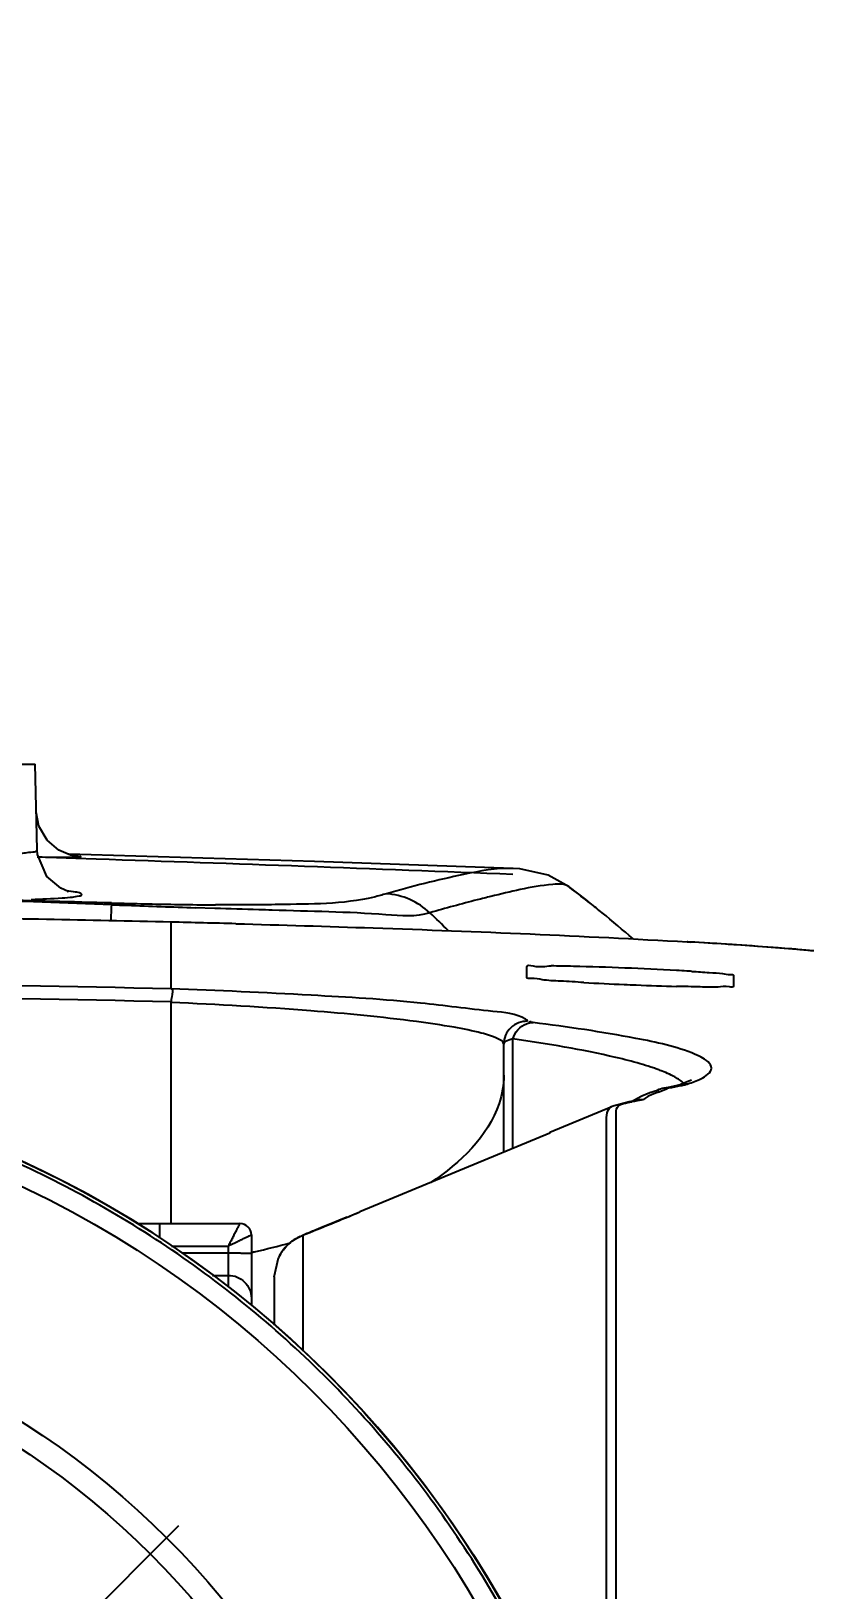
# Model space of a CAD drawing. Header units: millimetres. Extents: x 4086 to 8300, y 123 to 1549.
# Drawn here: x 7285.28 to 7293.8, y 834.4 to 851.37 of the extents above; entities that cross this region are included whole.
import ezdxf

# ---------------------------------------------------------------- set-up
doc = ezdxf.new("R2010")
doc.units = ezdxf.units.MM
doc.linetypes.add('CENTER', pattern=[0.6, 0.375, -0.075, 0.075, -0.075])
for name, color, linetype in [('中心线', 7, 'Continuous'), ('外形图', 7, 'Continuous'), ('尺寸标注', 7, 'Continuous')]:
    doc.layers.add(name, color=color, linetype=linetype)
doc.styles.add('思源黑', font='SourceHanSansCN-Normal.ttf')
doc.dimstyles.new('尺寸标注_1_4比例', dxfattribs={"dimtxt": 7, "dimasz": 6, "dimexe": 2, "dimexo": 1.5, "dimgap": 1, "dimtad": 1, "dimdec": 1, "dimlfac": 4, "dimdsep": 46, "dimtxsty": '思源黑', "dimcen": 0.09, "dimadec": 0, "dimazin": 0, "dimtp": 0.01, "dimtm": 0.01, "dimtfac": 1, "dimtdec": 1, "dimtofl": 0, "dimtmove": 0, "dimatfit": 3, "dimfxl": 1, "dimtolj": 1, "dimarcsym": 0})

# ---------------------------------------------------------------- blocks, each defined once
blk = doc.blocks.new('*D763')
at = {"layer": 'Defpoints', "color": 0}
for p in [(7309.673, 854.718), (7250.934, 818.1), (7309.673, 816.583)]:
    blk.add_point(p, dxfattribs=at)
at = {"layer": '尺寸标注', "color": 0, "lineweight": -2}
for p, q in [((7250.934, 819.6), (7250.934, 856.718)), ((7309.673, 818.083), (7309.673, 856.718)), ((7256.934, 854.718), (7303.673, 854.718))]:
    blk.add_line(p, q, dxfattribs=at)
at = {"layer": '尺寸标注', "color": 0}
for points in [[(7256.934, 855.718), (7256.934, 853.718), (7250.934, 854.718)], [(7303.673, 853.718), (7303.673, 855.718), (7309.673, 854.718)]]:
    blk.add_solid(points, dxfattribs=at)
at = {"layer": '尺寸标注', "color": 0, "insert": (7280.303, 859.347), "char_height": 7, "attachment_point": 5, "style": '思源黑'}
blk.add_mtext('\\A1;235', dxfattribs=at)
blk = doc.blocks.new('*D764')
at = {"layer": 'Defpoints', "color": 0}
for p in [(7310.951, 866.988), (7310.951, 722.956), (7249.657, 721.212)]:
    blk.add_point(p, dxfattribs=at)
at = {"layer": '尺寸标注', "color": 0, "lineweight": -2}
for p, q in [((7249.657, 722.712), (7249.657, 868.988)), ((7310.951, 724.456), (7310.951, 868.988)), ((7255.657, 866.988), (7304.951, 866.988))]:
    blk.add_line(p, q, dxfattribs=at)
at = {"layer": '尺寸标注', "color": 0}
for points in [[(7255.657, 867.988), (7255.657, 865.988), (7249.657, 866.988)], [(7304.951, 865.988), (7304.951, 867.988), (7310.951, 866.988)]]:
    blk.add_solid(points, dxfattribs=at)
at = {"layer": '尺寸标注', "color": 0, "insert": (7280.304, 871.612), "char_height": 7, "attachment_point": 5, "style": '思源黑'}
blk.add_mtext('\\A1;245.2', dxfattribs=at)

msp = doc.modelspace()

# ---------------------------------------------------------------- linework, layer by layer
at = {"layer": '中心线', "linetype": 'CENTER', "ltscale": 20}
msp.add_line((7285.6047, 833.8161), (7286.8864, 835.0977), dxfattribs=at)
msp.add_circle((7280.3014, 828.5128), 7.5, dxfattribs=at)
at = {"layer": '外形图'}
for p, q in [((7281.9639, 843.3878), (7285.3211, 843.3878)), ((7285.3455, 842.4558), (7285.3211, 843.3878)), ((7285.3633, 842.7137), (7285.3347, 842.8678)), ((7285.4512, 842.5598), (7285.3633, 842.7137)), ((7285.7668, 842.3622), (7285.3428, 842.3764)), ((7288.3633, 842.3276), (7285.6871, 842.4077)), ((7285.9853, 842.3548), (7285.7668, 842.3622)), ((7290.5251, 842.2528), (7288.3633, 842.3276)), ((7290.5268, 842.2528), (7290.5251, 842.2528)), ((7290.5996, 842.2481), (7290.5268, 842.2528)), ((7291.1458, 842.045), (7291.1386, 842.0513)), ((7291.317, 841.9133), (7291.1387, 842.0513)), ((7291.1665, 842.0294), (7291.1459, 842.045)), ((7287.2796, 841.8187), (7287.0655, 841.8257)), ((7291.3648, 841.8757), (7291.317, 841.9133)), ((7286.8014, 841.6689), (7286.8014, 840.9421)), ((7292.4229, 841.4537), (7292.4588, 841.4516)), ((7292.4285, 841.4534), (7292.423, 841.4537)), ((7293.8011, 841.3551), (7293.8014, 841.3547)), ((7290.6764, 841.0648), (7290.6764, 841.1843)), ((7292.9264, 841.0907), (7292.9264, 840.9712)), ((7286.8014, 840.8003), (7286.8014, 838.3878)), ((7290.4253, 839.1625), (7290.4254, 840.3402)), ((7290.5234, 839.2031), (7290.5234, 840.3973)), ((7292.3388, 839.8962), (7292.3483, 839.8992)), ((7292.4223, 839.9285), (7292.3483, 839.8992)), ((7292.4683, 839.9467), (7292.4223, 839.9285)), ((7291.8983, 839.7323), (7291.79, 839.7134)), ((7291.8416, 839.726), (7291.8353, 839.7213)), ((7291.9291, 839.7738), (7291.8416, 839.726)), ((7292.0167, 839.8094), (7291.9291, 839.7738)), ((7292.0955, 839.8362), (7292.11, 839.8396)), ((7292.2164, 839.8692), (7292.1694, 839.861)), ((7290.9264, 839.3814), (7291.6015, 839.6606)), ((7291.79, 839.7134), (7291.6015, 839.6606)), ((7290.9264, 839.3699), (7288.8562, 838.5128)), ((7290.9264, 839.3814), (7290.9264, 839.3699)), ((7291.647, 831.0354), (7291.6486, 839.162)), ((7286.4352, 838.3878), (7287.5514, 838.3878)), ((7286.6764, 838.3878), (7286.6764, 838.228)), ((7288.5057, 838.3687), (7288.4599, 838.3501)), ((7288.5868, 838.4019), (7288.5057, 838.3687)), ((7288.6548, 838.4298), (7288.5868, 838.4019)), ((7288.7198, 838.4565), (7288.6548, 838.4298)), ((7287.6764, 838.2628), (7287.6764, 837.4943)), ((7288.2354, 838.259), (7288.2354, 837.0035)), ((7288.4599, 838.3501), (7288.3581, 838.3087)), ((7286.8059, 838.1422), (7287.4264, 838.1422)), ((7286.9196, 838.0668), (7287.4264, 838.0668)), ((7287.4264, 837.6937), (7287.4264, 838.1422)), ((7287.9264, 837.8065), (7287.971, 838.0128)), ((7287.9721, 838.0151), (7287.971, 838.0128)), ((7287.971, 838.0128), (7287.9721, 838.0151)), ((7287.2551, 837.8229), (7287.4264, 837.8229)), ((7287.9264, 837.8065), (7287.9264, 837.2821))]:
    msp.add_line(p, q, dxfattribs=at)
for points in [[(7285.6751, 842.0051), (7285.6816, 842.0039), (7285.6007, 842.0369), (7285.4483, 842.1666), (7285.3493, 842.406), (7285.3455, 842.4558)], [(7285.7677, 842.3864), (7285.7637, 842.3868), (7285.7058, 842.3981), (7285.5784, 842.4516), (7285.4512, 842.5598)], [(7291.1386, 842.0513), (7290.9103, 842.1784), (7290.5996, 842.2481)], [(7293.8011, 841.3551), (7293.4797, 841.3833), (7292.9121, 841.4238), (7292.4285, 841.4534)], [(7292.3388, 839.8962), (7292.33, 839.8937), (7292.2164, 839.8692)], [(7292.11, 839.8396), (7292.0993, 839.8358), (7292.0167, 839.8094)]]:
    msp.add_lwpolyline(points, dxfattribs=at)
for radius in [11.625, 11.375, 9.125, 9.125, 8.875, 6.2, 6.125]:
    msp.add_circle((7280.3014, 828.5128), radius, dxfattribs=at)
for centre, radius, start, end in [((7285.6157, 840.0505), 2.3413, 86.08206, 86.41185), ((7258.0977, 20.7574), 822.0706, 87.7393803, 88.0559412), ((7283.7441, 832.2518), 12.2757, 51.62625, 52.79705), ((7280.9138, 706.2674), 135.6924, 87.786018, 88.425626), ((7274.6757, 416.1219), 425.9104, 88.455923, 88.628401), ((7288.5349, 929.7748), 87.9295, 268.447302, 268.630787), ((7289.0571, 914.6838), 72.8831, 267.718574, 267.85025), ((7292.1559, 995.7842), 154.0427, 267.830028, 268.106305), ((7287.7127, 894.4837), 52.6288, 268.60757, 269.31255), ((7287.5562, 882.9516), 41.0956, 269.33784, 269.6211), ((7278.3787, 829.9127), 16.3394, 45.55509, 46.52974), ((7283.7157, 832.2158), 12.3216, 50.8449, 51.62649), ((7283.6759, 832.1673), 12.3843, 48.80119, 50.84382), ((7280.4562, 574.5958), 267.1485, 88.638999, 89.22109), ((7281.6824, 626.4866), 215.2433, 88.449261, 88.637245), ((7288.3241, 770.8024), 70.7701, 86.34117, 86.650618), ((7289.1769, 784.2404), 57.305, 86.214551, 86.334664), ((7290.1535, 798.8468), 42.6661, 85.61794, 86.22809), ((7291.4311, 815.7747), 25.69, 85.24384, 85.57448), ((7292.0059, 822.646), 18.7947, 84.72245, 85.25307), ((7292.3521, 826.4352), 14.9897, 84.45164, 84.70823), ((7290.74, 823.3285), 17.8643, 88.57972, 89.36044), ((7290.2482, 803.781), 37.418, 86.84736, 88.56878), ((7290.7712, 813.2783), 27.9062, 86.61404, 86.84718), ((7291.0032, 817.2175), 23.9602, 86.48303, 86.61163), ((7280.501, 569.3851), 271.63, 88.670611, 90.042091), ((7293.3471, 878.6531), 37.6976, 266.88262, 267.55195), ((7293.5997, 884.2069), 43.2572, 267.5318, 267.70524), ((7293.3859, 878.5353), 37.5815, 267.68482, 268.35513), ((7280.5054, 569.5388), 271.3345, 88.670399, 90.042156), ((7290.6752, 840.3391), 0.2498, 87.81017, 179.74868), ((7280.3014, 828.5128), 11.625, 262.871, 247.12901), ((7280.3014, 828.5128), 11.625, 262.87101, 247.12901), ((7290.9771, 836.8884), 3.3699, 71.845, 73.90618), ((7292.1779, 838.0675), 1.6823, 100.23692, 102.30862), ((7292.2725, 837.5579), 2.2007, 99.78735, 100.30186), ((7291.9346, 839.4909), 0.244, 86.90648, 98.55976), ((7292.3522, 837.0901), 2.6752, 98.69666, 99.76766), ((7292.1199, 839.5479), 0.2539, 128.69668, 132.68204), ((7292.2098, 839.6164), 0.2478, 99.38709, 117.47953), ((7292.209, 839.6232), 0.2409, 86.90027, 99.45768), ((7287.5514, 838.2628), 0.125, 0, 90), ((7260.6515, 906.6279), 73.7236, 291.971925, 292.493156), ((7260.5283, 906.9269), 74.047, 292.378548, 292.492696), ((7285.8045, 846.6653), 8.7946, 282.27752, 282.51397), ((7285.9221, 846.1532), 8.2692, 282.4873, 285.25244), ((7288.4045, 837.8056), 0.4806, 147.28331, 154.15372)]:
    msp.add_arc(centre, radius, start, end, dxfattribs=at)
for points, knots in [([(7284.6188, 842.3963), (7284.7197, 842.3972), (7284.8927, 842.4016), (7285.1347, 842.4092), (7285.2486, 842.4298), (7285.3458, 842.4379), (7285.3455, 842.4558)], [0, 0, 0, 0, 0.4128881, 0.7282638, 0.9267484, 1, 1, 1, 1]), ([(7285.3612, 842.3783), (7285.4111, 842.3778), (7285.5532, 842.3769), (7285.6955, 842.3751), (7285.7878, 842.3781)], [0, 0, 0, 0, 0.3504516, 1, 1, 1, 1]), ([(7285.7878, 842.3781), (7285.7989, 842.3785), (7285.8471, 842.3819), (7285.7908, 842.3853), (7285.7757, 842.3863)], [0, 0, 0, 0, 0.4224093, 1, 1, 1, 1]), ([(7290.5251, 842.2528), (7290.3444, 842.2598), (7289.8775, 842.1695), (7289.4238, 842.0579), (7289.1465, 841.978)], [0, 0, 0, 0, 0.3851811, 1, 1, 1, 1]), ([(7285.2787, 841.9168), (7285.3912, 841.9199), (7285.5356, 841.9249), (7285.721, 841.9399), (7285.7778, 841.9493), (7285.841, 841.9614), (7285.8052, 841.9934), (7285.75, 841.994), (7285.6982, 842.0064), (7285.6659, 842.0106)], [0, 0, 0, 0, 0.4622262, 0.6171202, 0.7171171, 0.76172, 0.7877131, 0.8661365, 1, 1, 1, 1]), ([(7289.1465, 841.978), (7289.1022, 841.9649), (7288.7219, 841.859), (7288.3199, 841.866), (7287.9719, 841.8598)], [0, 0, 0, 0, 0.1171169, 1, 1, 1, 1]), ([(7290.285, 841.948), (7290.2353, 841.9358), (7290.0126, 841.8804), (7289.7912, 841.8195), (7289.6199, 841.7702)], [0, 0, 0, 0, 0.2230501, 1, 1, 1, 1]), ([(7291.1386, 842.0513), (7291.0903, 842.088), (7290.889, 842.0781), (7290.7208, 842.0479), (7290.6036, 842.0225)], [0, 0, 0, 0, 0.3357427, 1, 1, 1, 1]), ([(7286.1558, 841.8585), (7286.1554, 841.8627), (7286.1546, 841.8691), (7286.1534, 841.8756), (7286.1523, 841.8776)], [0, 0, 0, 0, 0.6502312, 1, 1, 1, 1]), ([(7287.9017, 841.7984), (7287.8532, 841.8001), (7287.6459, 841.807), (7287.4385, 841.8135), (7287.2796, 841.8187)], [0, 0, 0, 0, 0.2339247, 1, 1, 1, 1]), ([(7287.9719, 841.8598), (7287.9213, 841.8588), (7287.6922, 841.8556), (7287.463, 841.8556), (7287.2844, 841.8568)], [0, 0, 0, 0, 0.220704, 1, 1, 1, 1]), ([(7289.6198, 841.7707), (7289.4685, 841.7208), (7288.8778, 841.7794), (7288.3153, 841.7845), (7287.9017, 841.7984)], [0, 0, 0, 0, 0.2780631, 1, 1, 1, 1]), ([(7287.5074, 841.651), (7288.0057, 841.6376), (7289.6448, 841.5877), (7291.2834, 841.5196), (7292.4229, 841.4537)], [0, 0, 0, 0, 0.3039806, 1, 1, 1, 1]), ([(7290.6764, 841.1843), (7290.6764, 841.207), (7290.8186, 841.168), (7290.8743, 841.1923), (7290.9394, 841.1917)], [0, 0, 0, 0, 0.2586654, 1, 1, 1, 1]), ([(7292.4731, 841.1326), (7292.5364, 841.1287), (7292.644, 841.1192), (7292.7969, 841.1153), (7292.8634, 841.0935), (7292.9264, 841.1012), (7292.9264, 841.0907)], [0, 0, 0, 0, 0.4178242, 0.7339119, 0.9312955, 1, 1, 1, 1]), ([(7290.6632, 840.6116), (7290.5577, 840.6734), (7290.1568, 840.7081), (7289.3908, 840.8128), (7288.2143, 840.8805), (7287.3101, 840.9247), (7286.8014, 840.9426)], [0, 0, 0, 0, 0.0945743, 0.2987343, 0.6066464, 1, 1, 1, 1]), ([(7286.8028, 840.9421), (7286.8309, 840.9368), (7286.8075, 840.8582), (7286.8019, 840.8192), (7286.8019, 840.8003)], [0, 0, 0, 0, 0.6021679, 1, 1, 1, 1]), ([(7291.297, 841.0113), (7291.2119, 841.0159), (7291.0658, 841.0278), (7290.857, 841.0318), (7290.7647, 841.0614), (7290.6764, 841.0502), (7290.6764, 841.0648)], [0, 0, 0, 0, 0.4101083, 0.7279015, 0.9293879, 1, 1, 1, 1]), ([(7292.9264, 840.9712), (7292.9264, 840.9568), (7292.8376, 840.9749), (7292.7465, 840.9534), (7292.5376, 840.9665), (7292.392, 840.9668), (7292.3071, 840.9692)], [0, 0, 0, 0, 0.0696441, 0.2707324, 0.5888691, 1, 1, 1, 1]), ([(7290.4254, 840.3402), (7290.4226, 840.3692), (7290.3221, 840.422), (7290.1506, 840.472), (7289.8458, 840.534), (7289.2326, 840.6228), (7288.2012, 840.7203), (7287.3099, 840.7718), (7286.8014, 840.7941)], [0, 0, 0, 0, 0.0237645, 0.0756518, 0.1579649, 0.2708056, 0.5847924, 1, 1, 1, 1]), ([(7290.6848, 840.5887), (7290.6841, 840.593), (7290.6777, 840.6025), (7290.6688, 840.6083), (7290.6632, 840.6116)], [0, 0, 0, 0, 0.4016188, 1, 1, 1, 1]), ([(7290.6728, 840.563), (7290.6843, 840.5672), (7290.7076, 840.5736), (7290.7318, 840.5758), (7290.7436, 840.5756)], [0, 0, 0, 0, 0.5067991, 1, 1, 1, 1]), ([(7290.7436, 840.5756), (7290.7299, 840.5773), (7290.6875, 840.5729), (7290.7077, 840.5853), (7290.7109, 840.5855)], [0, 0, 0, 0, 0.8142756, 1, 1, 1, 1]), ([(7290.7109, 840.5855), (7290.7129, 840.5856), (7290.7172, 840.5858), (7290.7216, 840.5859), (7290.7239, 840.5859)], [0, 0, 0, 0, 0.4553386, 1, 1, 1, 1]), ([(7292.5101, 840.2283), (7292.3049, 840.3153), (7291.7111, 840.44), (7291.1189, 840.5288), (7290.7436, 840.5756)], [0, 0, 0, 0, 0.3707484, 1, 1, 1, 1]), ([(7290.5234, 840.3973), (7290.5092, 840.3936), (7290.4757, 840.3832), (7290.4264, 840.364), (7290.4254, 840.3402)], [0, 0, 0, 0, 0.3810635, 1, 1, 1, 1]), ([(7291.9112, 840.1262), (7291.8239, 840.1515), (7291.3665, 840.2674), (7290.9001, 840.3429), (7290.5234, 840.3973)], [0, 0, 0, 0, 0.192951, 1, 1, 1, 1]), ([(7292.1287, 840.0546), (7292.1125, 840.0608), (7292.0787, 840.0732), (7292.0447, 840.0847), (7292.0271, 840.0905)], [0, 0, 0, 0, 0.483645, 1, 1, 1, 1]), ([(7292.574, 840.1982), (7292.5641, 840.2035), (7292.5429, 840.2139), (7292.5214, 840.2235), (7292.5101, 840.2283)], [0, 0, 0, 0, 0.4771462, 1, 1, 1, 1]), ([(7292.5721, 839.9639), (7292.621, 839.9879), (7292.7535, 840.079), (7292.6225, 840.1726), (7292.574, 840.1982)], [0, 0, 0, 0, 0.4979862, 1, 1, 1, 1]), ([(7278.8632, 817.0131), (7279.0521, 816.9894), (7279.4316, 816.9537), (7280.0023, 816.9251), (7280.5739, 816.9239), (7281.7143, 816.9793), (7283.4134, 817.2729), (7285.5552, 818.1007), (7287.4939, 819.3322), (7289.1535, 820.9197), (7290.4699, 822.8017), (7291.392, 824.9051), (7291.8839, 827.1485), (7291.9267, 829.4449), (7291.5188, 831.7047), (7290.8155, 833.4863), (7290.0529, 834.8061), (7289.1644, 836.0447), (7287.8309, 837.4193), (7286.2536, 838.5054), (7284.8843, 839.1756), (7283.4564, 839.7078), (7282.3303, 839.9463), (7281.5742, 840.0299)], [0, 0, 0, 0, 0.0156445, 0.0312904, 0.0469344, 0.0625797, 0.1250641, 0.1875487, 0.2500332, 0.3125178, 0.3750024, 0.4374869, 0.4999715, 0.562456, 0.6249406, 0.6874251, 0.7187054, 0.7499857, 0.8124703, 0.8749548, 0.9062351, 0.9375154, 1, 1, 1, 1]), ([(7290.4253, 840.0011), (7290.4253, 839.8973), (7290.3404, 839.4116), (7289.9464, 839.0449), (7289.6321, 838.8335)], [0, 0, 0, 0, 0.2151639, 1, 1, 1, 1]), ([(7292.3485, 839.8986), (7292.3617, 839.9026), (7292.3888, 839.9083), (7292.4165, 839.9094), (7292.4301, 839.9087)], [0, 0, 0, 0, 0.5033552, 1, 1, 1, 1]), ([(7292.3509, 839.8881), (7292.3587, 839.8898), (7292.3736, 839.8932), (7292.3885, 839.8969), (7292.3956, 839.8988)], [0, 0, 0, 0, 0.5169144, 1, 1, 1, 1]), ([(7292.3956, 839.8988), (7292.4016, 839.9004), (7292.4132, 839.9035), (7292.4246, 839.9069), (7292.4301, 839.9087)], [0, 0, 0, 0, 0.5201538, 1, 1, 1, 1]), ([(7292.222, 839.8638), (7292.1564, 839.8231), (7292.0556, 839.8118), (7291.9756, 839.7577), (7291.9611, 839.7461)], [0, 0, 0, 0, 0.805958, 1, 1, 1, 1]), ([(7291.5415, 831.4704), (7291.5423, 832.5617), (7291.5428, 834.124), (7291.5426, 836.0865), (7291.543, 837.2889), (7291.5421, 838.2432), (7291.5441, 838.9798), (7291.5407, 839.3723), (7291.5446, 839.6371), (7291.5998, 839.6599)], [0, 0, 0, 0, 0.3993084, 0.5713636, 0.7187834, 0.8376709, 0.9248913, 0.9781306, 1, 1, 1, 1]), ([(7291.6486, 839.162), (7291.6486, 839.2435), (7291.648, 839.3818), (7291.6487, 839.538), (7291.6489, 839.6939), (7291.7646, 839.6992), (7291.8193, 839.7112)], [0, 0, 0, 0, 0.3706493, 0.6167423, 0.7453364, 1, 1, 1, 1]), ([(7287.5514, 838.3878), (7287.5509, 838.3878), (7287.5503, 838.3851), (7287.5477, 838.3821), (7287.5445, 838.3751), (7287.5398, 838.3665), (7287.5342, 838.3554), (7287.5246, 838.3368), (7287.5106, 838.3094), (7287.4919, 838.2725), (7287.4712, 838.2314), (7287.4491, 838.1875), (7287.4341, 838.1574), (7287.4264, 838.1422)], [0, 0, 0, 0, 0.0057749, 0.0221188, 0.0487109, 0.0850354, 0.130423, 0.1841086, 0.3130749, 0.4652666, 0.6343105, 0.8143455, 1, 1, 1, 1]), ([(7287.4264, 838.1422), (7287.4568, 838.1574), (7287.5014, 838.1795), (7287.5587, 838.2076), (7287.5962, 838.2259), (7287.6243, 838.2394), (7287.6433, 838.2484), (7287.6547, 838.2537), (7287.6634, 838.2576), (7287.6706, 838.261), (7287.6734, 838.2617), (7287.6764, 838.2632), (7287.6764, 838.2628)], [0, 0, 0, 0, 0.3672142, 0.5370404, 0.6898158, 0.8189788, 0.8725582, 0.9176747, 0.9535493, 0.9795155, 0.9950677, 1, 1, 1, 1]), ([(7288.2075, 838.2468), (7288.17, 838.229), (7288.0749, 838.1689), (7288.0023, 838.0783), (7287.9721, 838.0151)], [0, 0, 0, 0, 0.3716197, 1, 1, 1, 1]), ([(7288.0002, 838.0653), (7288.0107, 838.0816), (7288.0709, 838.1643), (7288.1584, 838.228), (7288.2354, 838.259)], [0, 0, 0, 0, 0.189035, 1, 1, 1, 1]), ([(7287.4264, 838.0668), (7287.4427, 838.0668), (7287.4746, 838.0668), (7287.5209, 838.0665), (7287.5636, 838.0661), (7287.6009, 838.0656), (7287.6282, 838.0651), (7287.6462, 838.0645), (7287.6567, 838.0642), (7287.6648, 838.0637), (7287.6712, 838.0635), (7287.674, 838.0628), (7287.6764, 838.0629), (7287.6764, 838.0624)], [0, 0, 0, 0, 0.1949809, 0.3824563, 0.55525, 0.7067122, 0.8310283, 0.8814719, 0.9234325, 0.9565141, 0.9804021, 0.9948917, 1, 1, 1, 1]), ([(7287.4264, 837.8229), (7287.4589, 837.8229), (7287.5246, 837.81), (7287.6077, 837.7548), (7287.6634, 837.6723), (7287.6764, 837.6069), (7287.6764, 837.5746)], [0, 0, 0, 0, 0.2508006, 0.5011345, 0.7508038, 1, 1, 1, 1])]:
    msp.add_open_spline(points, degree=3, knots=knots, dxfattribs=at)
for points in [[(7289.6197, 841.7706), (7289.4956, 841.89), (7289.3184, 841.968), (7289.1465, 841.978)], [(7290.6036, 842.0225), (7290.497, 841.9994), (7290.3909, 841.9739), (7290.285, 841.948)], [(7286.1488, 841.6836), (7286.1509, 841.7419), (7286.154, 841.8002), (7286.1558, 841.8585)], [(7290.5234, 840.3973), (7290.5442, 840.4687), (7290.603, 840.5374), (7290.6728, 840.563)], [(7292.2882, 839.9825), (7292.2372, 840.0109), (7292.1833, 840.0339), (7292.1287, 840.0546)], [(7292.3848, 839.9134), (7292.3569, 839.9415), (7292.3228, 839.9633), (7292.2882, 839.9825)], [(7292.4301, 839.9087), (7292.4785, 839.9242), (7292.5265, 839.9416), (7292.5721, 839.9639)], [(7292.222, 839.8638), (7292.2651, 839.871), (7292.3082, 839.8787), (7292.3509, 839.8881)], [(7288.3581, 838.3087), (7288.3172, 838.2921), (7288.2763, 838.2756), (7288.2354, 838.259)]]:
    msp.add_open_spline(points, degree=3, dxfattribs=at)

# ---------------------------------------------------------------- dimensions: what is measured, and where the dimension line sits
at = {"layer": '尺寸标注'}
for base, p1, p2, picture, middle in [((7310.9508, 866.9881), (7249.657, 721.2118), (7310.9508, 722.9564), '*D764', (7280.3039, 871.6125)), ((7309.6728, 854.7179), (7250.9337, 818.1001), (7309.6728, 816.5835), '*D763', (7280.3032, 859.347))]:
    dim = msp.add_linear_dim(base=base, p1=p1, p2=p2, dimstyle='尺寸标注_1_4比例', dxfattribs=at)
    dim.commit()
    dim.dimension.update_dxf_attribs({"geometry": picture, "text_midpoint": middle})

doc.saveas('drawing.dxf')
